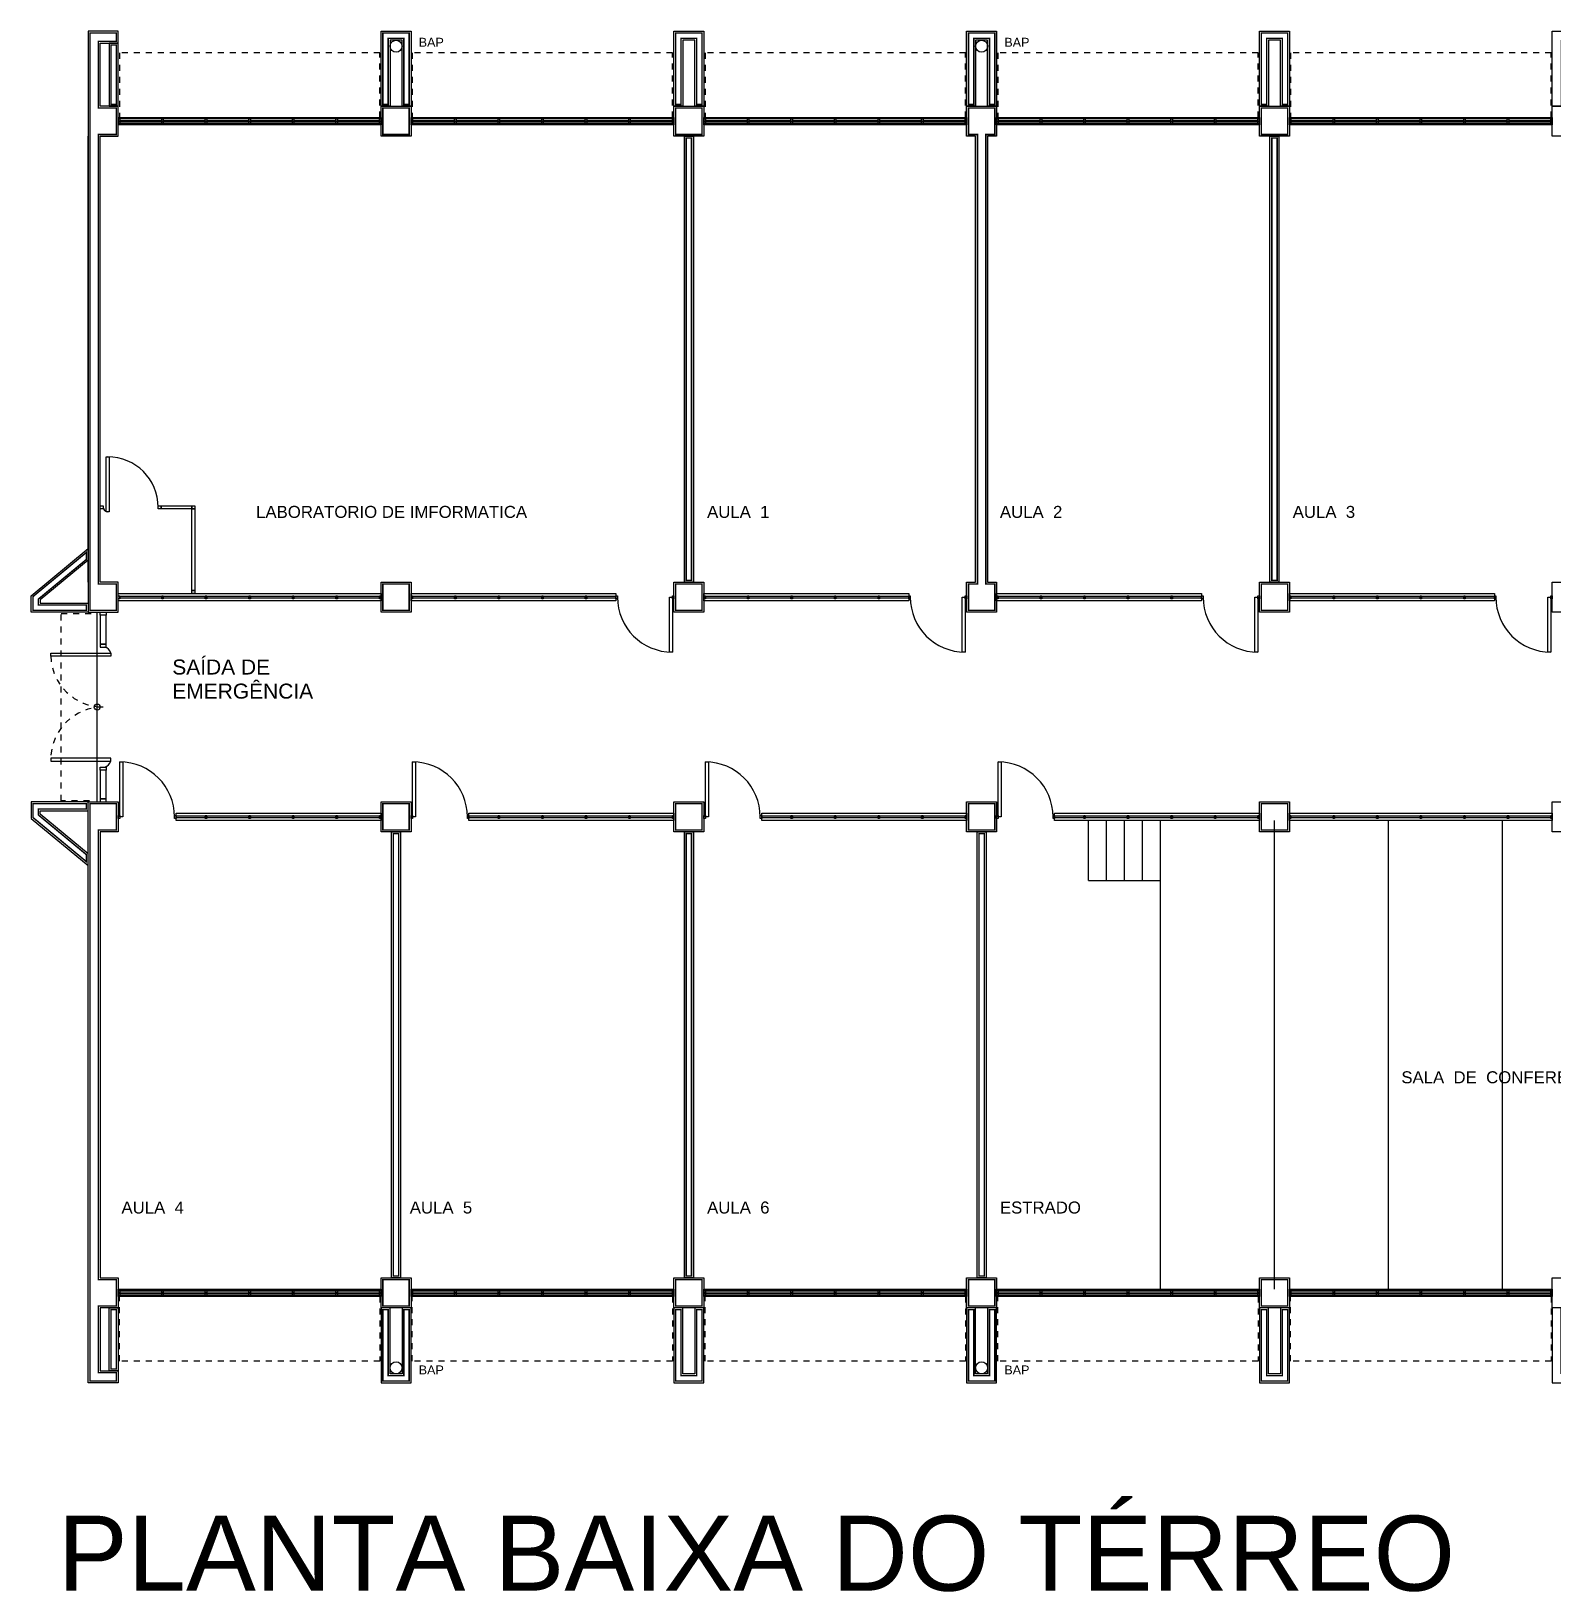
# Model space of a CAD drawing. Header units: millimetres. Extents: x 116 to 181, y 20 to 228.
# Drawn here: x 124.2 to 149.56, y 167.85 to 193.85 of the extents above; entities that cross this region are included whole.
import ezdxf

# ---------------------------------------------------------------- set-up
doc = ezdxf.new("R2010")
doc.units = ezdxf.units.MM
doc.header["$LTSCALE"] = 0.015
doc.header["$MEASUREMENT"] = 0
doc.linetypes.add('DASHED2', pattern=[9.525, 6.35, -3.175])
for name, color, linetype in [('BAP', 7, 'Continuous'), ('CANCELERIA', 7, 'Continuous'), ('ESTRUCTURA', 7, 'Continuous'), ('MURO_COMUN', 7, 'Continuous'), ('MURO_TABIQUE_EXT', 7, 'Continuous'), ('PISOS', 7, 'Continuous'), ('PROYECCION', 7, 'Continuous'), ('PTAS', 7, 'Continuous'), ('TEXTO', 7, 'Continuous')]:
    doc.layers.add(name, color=color, linetype=linetype)
doc.styles.get("Standard").update_dxf_attribs({"font": 'arial.ttf'})
doc.styles.add('style1', font='swiss.ttf')

msp = doc.modelspace()

# ---------------------------------------------------------------- linework, layer by layer
msp.add_circle((125.3027, 182.5866), 0.05)
at = {"layer": 'BAP', "color": 3}
for centre in [(130.2827, 193.5966), (140.0427, 193.5966), (130.2827, 171.5766), (140.0427, 171.5766)]:
    msp.add_circle(centre, 0.1, dxfattribs=at)
at = {"layer": 'CANCELERIA', "color": 5}
for points in [[(125.6527, 192.3841), (125.6777, 192.3841), (125.6777, 192.3091), (125.6527, 192.3091)], [(125.6777, 192.3616), (126.3785, 192.3616), (126.3785, 192.3316), (125.6777, 192.3316)], [(126.3785, 192.3841), (126.4035, 192.3841), (126.4035, 192.3091), (126.3785, 192.3091)], [(126.4035, 192.3616), (127.1043, 192.3616), (127.1043, 192.3316), (126.4035, 192.3316)], [(127.1043, 192.3841), (127.1293, 192.3841), (127.1293, 192.3091), (127.1043, 192.3091)], [(127.1293, 192.3616), (127.8302, 192.3616), (127.8302, 192.3316), (127.1293, 192.3316)], [(127.8302, 192.3841), (127.8552, 192.3841), (127.8552, 192.3091), (127.8302, 192.3091)], [(127.8552, 192.3616), (128.556, 192.3616), (128.556, 192.3316), (127.8552, 192.3316)], [(128.556, 192.3841), (128.581, 192.3841), (128.581, 192.3091), (128.556, 192.3091)], [(128.581, 192.3616), (129.2818, 192.3616), (129.2818, 192.3316), (128.581, 192.3316)], [(129.2818, 192.3841), (129.3068, 192.3841), (129.3068, 192.3091), (129.2818, 192.3091)], [(129.3068, 192.3616), (130.0077, 192.3616), (130.0077, 192.3316), (129.3068, 192.3316)], [(130.0077, 192.3841), (130.0327, 192.3841), (130.0327, 192.3091), (130.0077, 192.3091)], [(130.5327, 192.3841), (130.5577, 192.3841), (130.5577, 192.3091), (130.5327, 192.3091)], [(130.5577, 192.3616), (131.2585, 192.3616), (131.2585, 192.3316), (130.5577, 192.3316)], [(131.2585, 192.3841), (131.2835, 192.3841), (131.2835, 192.3091), (131.2585, 192.3091)], [(131.2835, 192.3616), (131.9843, 192.3616), (131.9843, 192.3316), (131.2835, 192.3316)], [(131.9843, 192.3841), (132.0093, 192.3841), (132.0093, 192.3091), (131.9843, 192.3091)], [(132.0093, 192.3616), (132.7102, 192.3616), (132.7102, 192.3316), (132.0093, 192.3316)], [(132.7102, 192.3841), (132.7352, 192.3841), (132.7352, 192.3091), (132.7102, 192.3091)], [(132.7352, 192.3616), (133.436, 192.3616), (133.436, 192.3316), (132.7352, 192.3316)], [(133.436, 192.3841), (133.461, 192.3841), (133.461, 192.3091), (133.436, 192.3091)], [(133.461, 192.3616), (134.1618, 192.3616), (134.1618, 192.3316), (133.461, 192.3316)], [(134.1618, 192.3841), (134.1868, 192.3841), (134.1868, 192.3091), (134.1618, 192.3091)], [(134.1868, 192.3616), (134.8877, 192.3616), (134.8877, 192.3316), (134.1868, 192.3316)], [(134.8877, 192.3841), (134.9127, 192.3841), (134.9127, 192.3091), (134.8877, 192.3091)], [(135.4127, 192.3841), (135.4377, 192.3841), (135.4377, 192.3091), (135.4127, 192.3091)], [(135.4377, 192.3616), (136.1385, 192.3616), (136.1385, 192.3316), (135.4377, 192.3316)], [(136.1385, 192.3841), (136.1635, 192.3841), (136.1635, 192.3091), (136.1385, 192.3091)], [(136.1635, 192.3616), (136.8643, 192.3616), (136.8643, 192.3316), (136.1635, 192.3316)], [(136.8643, 192.3841), (136.8893, 192.3841), (136.8893, 192.3091), (136.8643, 192.3091)], [(136.8893, 192.3616), (137.5902, 192.3616), (137.5902, 192.3316), (136.8893, 192.3316)], [(137.5902, 192.3841), (137.6152, 192.3841), (137.6152, 192.3091), (137.5902, 192.3091)], [(137.6152, 192.3616), (138.316, 192.3616), (138.316, 192.3316), (137.6152, 192.3316)], [(138.316, 192.3841), (138.341, 192.3841), (138.341, 192.3091), (138.316, 192.3091)], [(138.341, 192.3616), (139.0418, 192.3616), (139.0418, 192.3316), (138.341, 192.3316)], [(139.0418, 192.3841), (139.0668, 192.3841), (139.0668, 192.3091), (139.0418, 192.3091)], [(139.0668, 192.3616), (139.7677, 192.3616), (139.7677, 192.3316), (139.0668, 192.3316)], [(139.7677, 192.3841), (139.7927, 192.3841), (139.7927, 192.3091), (139.7677, 192.3091)], [(140.2927, 192.3841), (140.3177, 192.3841), (140.3177, 192.3091), (140.2927, 192.3091)], [(140.3177, 192.3616), (141.0185, 192.3616), (141.0185, 192.3316), (140.3177, 192.3316)], [(141.0185, 192.3841), (141.0435, 192.3841), (141.0435, 192.3091), (141.0185, 192.3091)], [(141.0435, 192.3616), (141.7443, 192.3616), (141.7443, 192.3316), (141.0435, 192.3316)], [(141.7443, 192.3841), (141.7693, 192.3841), (141.7693, 192.3091), (141.7443, 192.3091)], [(141.7693, 192.3616), (142.4702, 192.3616), (142.4702, 192.3316), (141.7693, 192.3316)], [(142.4702, 192.3841), (142.4952, 192.3841), (142.4952, 192.3091), (142.4702, 192.3091)], [(142.4952, 192.3616), (143.196, 192.3616), (143.196, 192.3316), (142.4952, 192.3316)], [(143.196, 192.3841), (143.221, 192.3841), (143.221, 192.3091), (143.196, 192.3091)], [(143.221, 192.3616), (143.9218, 192.3616), (143.9218, 192.3316), (143.221, 192.3316)], [(143.9218, 192.3841), (143.9468, 192.3841), (143.9468, 192.3091), (143.9218, 192.3091)], [(143.9468, 192.3616), (144.6477, 192.3616), (144.6477, 192.3316), (143.9468, 192.3316)], [(144.6477, 192.3841), (144.6727, 192.3841), (144.6727, 192.3091), (144.6477, 192.3091)], [(145.1727, 192.3841), (145.1977, 192.3841), (145.1977, 192.3091), (145.1727, 192.3091)], [(145.1977, 192.3616), (145.8985, 192.3616), (145.8985, 192.3316), (145.1977, 192.3316)], [(145.8985, 192.3841), (145.9235, 192.3841), (145.9235, 192.3091), (145.8985, 192.3091)], [(145.9235, 192.3616), (146.6243, 192.3616), (146.6243, 192.3316), (145.9235, 192.3316)], [(146.6243, 192.3841), (146.6493, 192.3841), (146.6493, 192.3091), (146.6243, 192.3091)], [(146.6493, 192.3616), (147.3502, 192.3616), (147.3502, 192.3316), (146.6493, 192.3316)], [(147.3502, 192.3841), (147.3752, 192.3841), (147.3752, 192.3091), (147.3502, 192.3091)], [(147.3752, 192.3616), (148.076, 192.3616), (148.076, 192.3316), (147.3752, 192.3316)], [(148.076, 192.3841), (148.101, 192.3841), (148.101, 192.3091), (148.076, 192.3091)], [(148.101, 192.3616), (148.8018, 192.3616), (148.8018, 192.3316), (148.101, 192.3316)], [(148.8018, 192.3841), (148.8268, 192.3841), (148.8268, 192.3091), (148.8018, 192.3091)], [(148.8268, 192.3616), (149.5277, 192.3616), (149.5277, 192.3316), (148.8268, 192.3316)], [(149.5277, 192.3841), (149.5527, 192.3841), (149.5527, 192.3091), (149.5277, 192.3091)], [(125.6527, 184.4416), (125.6777, 184.4416), (125.6777, 184.3916), (125.6527, 184.3916)], [(125.6777, 184.4316), (126.3785, 184.4316), (126.3785, 184.4016), (125.6777, 184.4016)], [(126.3785, 184.4416), (126.4035, 184.4416), (126.4035, 184.3916), (126.3785, 184.3916)], [(126.4035, 184.4316), (127.1043, 184.4316), (127.1043, 184.4016), (126.4035, 184.4016)], [(127.1043, 184.4416), (127.1293, 184.4416), (127.1293, 184.3916), (127.1043, 184.3916)], [(127.1293, 184.4316), (127.8302, 184.4316), (127.8302, 184.4016), (127.1293, 184.4016)], [(127.8302, 184.4416), (127.8552, 184.4416), (127.8552, 184.3916), (127.8302, 184.3916)], [(127.8552, 184.4316), (128.556, 184.4316), (128.556, 184.4016), (127.8552, 184.4016)], [(128.556, 184.4416), (128.581, 184.4416), (128.581, 184.3916), (128.556, 184.3916)], [(128.581, 184.4316), (129.2818, 184.4316), (129.2818, 184.4016), (128.581, 184.4016)], [(129.2818, 184.4416), (129.3068, 184.4416), (129.3068, 184.3916), (129.2818, 184.3916)], [(129.3068, 184.4316), (130.0077, 184.4316), (130.0077, 184.4016), (129.3068, 184.4016)], [(130.0077, 184.4416), (130.0327, 184.4416), (130.0327, 184.3916), (130.0077, 184.3916)], [(130.5327, 184.4416), (130.5577, 184.4416), (130.5577, 184.3916), (130.5327, 184.3916)], [(131.2585, 184.4016), (130.5577, 184.4016), (130.5577, 184.4316), (131.2585, 184.4316)], [(131.2585, 184.4416), (131.2835, 184.4416), (131.2835, 184.3916), (131.2585, 184.3916)], [(131.9843, 184.4016), (131.2835, 184.4016), (131.2835, 184.4316), (131.9843, 184.4316)], [(131.9843, 184.4416), (132.0093, 184.4416), (132.0093, 184.3916), (131.9843, 184.3916)], [(132.7102, 184.4016), (132.0093, 184.4016), (132.0093, 184.4316), (132.7102, 184.4316)], [(132.7102, 184.4416), (132.7352, 184.4416), (132.7352, 184.3916), (132.7102, 184.3916)], [(133.436, 184.4016), (132.7352, 184.4016), (132.7352, 184.4316), (133.436, 184.4316)], [(133.436, 184.4416), (133.461, 184.4416), (133.461, 184.3916), (133.436, 184.3916)], [(133.9477, 184.4016), (133.461, 184.4016), (133.461, 184.4316), (133.9477, 184.4316)], [(135.4127, 184.4416), (135.4377, 184.4416), (135.4377, 184.3916), (135.4127, 184.3916)], [(136.1385, 184.4016), (135.4377, 184.4016), (135.4377, 184.4316), (136.1385, 184.4316)], [(136.1385, 184.4416), (136.1635, 184.4416), (136.1635, 184.3916), (136.1385, 184.3916)], [(136.8643, 184.4016), (136.1635, 184.4016), (136.1635, 184.4316), (136.8643, 184.4316)], [(136.8643, 184.4416), (136.8893, 184.4416), (136.8893, 184.3916), (136.8643, 184.3916)], [(137.5902, 184.4016), (136.8893, 184.4016), (136.8893, 184.4316), (137.5902, 184.4316)], [(137.5902, 184.4416), (137.6152, 184.4416), (137.6152, 184.3916), (137.5902, 184.3916)], [(138.316, 184.4016), (137.6152, 184.4016), (137.6152, 184.4316), (138.316, 184.4316)], [(138.316, 184.4416), (138.341, 184.4416), (138.341, 184.3916), (138.316, 184.3916)], [(138.8277, 184.4016), (138.341, 184.4016), (138.341, 184.4316), (138.8277, 184.4316)], [(140.2927, 184.4416), (140.3177, 184.4416), (140.3177, 184.3916), (140.2927, 184.3916)], [(141.0185, 184.4016), (140.3177, 184.4016), (140.3177, 184.4316), (141.0185, 184.4316)], [(141.0185, 184.4416), (141.0435, 184.4416), (141.0435, 184.3916), (141.0185, 184.3916)], [(141.7443, 184.4016), (141.0435, 184.4016), (141.0435, 184.4316), (141.7443, 184.4316)], [(141.7443, 184.4416), (141.7693, 184.4416), (141.7693, 184.3916), (141.7443, 184.3916)], [(142.4702, 184.4016), (141.7693, 184.4016), (141.7693, 184.4316), (142.4702, 184.4316)], [(142.4702, 184.4416), (142.4952, 184.4416), (142.4952, 184.3916), (142.4702, 184.3916)], [(143.196, 184.4016), (142.4952, 184.4016), (142.4952, 184.4316), (143.196, 184.4316)], [(143.196, 184.4416), (143.221, 184.4416), (143.221, 184.3916), (143.196, 184.3916)], [(143.7077, 184.4016), (143.221, 184.4016), (143.221, 184.4316), (143.7077, 184.4316)], [(145.1727, 184.4416), (145.1977, 184.4416), (145.1977, 184.3916), (145.1727, 184.3916)], [(145.8985, 184.4016), (145.1977, 184.4016), (145.1977, 184.4316), (145.8985, 184.4316)], [(145.8985, 184.4416), (145.9235, 184.4416), (145.9235, 184.3916), (145.8985, 184.3916)], [(146.6243, 184.4016), (145.9235, 184.4016), (145.9235, 184.4316), (146.6243, 184.4316)], [(146.6243, 184.4416), (146.6493, 184.4416), (146.6493, 184.3916), (146.6243, 184.3916)], [(147.3502, 184.4016), (146.6493, 184.4016), (146.6493, 184.4316), (147.3502, 184.4316)], [(147.3502, 184.4416), (147.3752, 184.4416), (147.3752, 184.3916), (147.3502, 184.3916)], [(148.076, 184.4016), (147.3752, 184.4016), (147.3752, 184.4316), (148.076, 184.4316)], [(148.076, 184.4416), (148.101, 184.4416), (148.101, 184.3916), (148.076, 184.3916)], [(148.5877, 184.4016), (148.101, 184.4016), (148.101, 184.4316), (148.5877, 184.4316)], [(126.6177, 180.7716), (127.1043, 180.7716), (127.1043, 180.7416), (126.6177, 180.7416)], [(127.1043, 180.7816), (127.1293, 180.7816), (127.1293, 180.7316), (127.1043, 180.7316)], [(127.1293, 180.7716), (127.8302, 180.7716), (127.8302, 180.7416), (127.1293, 180.7416)], [(127.8302, 180.7816), (127.8552, 180.7816), (127.8552, 180.7316), (127.8302, 180.7316)], [(127.8552, 180.7716), (128.556, 180.7716), (128.556, 180.7416), (127.8552, 180.7416)], [(128.556, 180.7816), (128.581, 180.7816), (128.581, 180.7316), (128.556, 180.7316)], [(128.581, 180.7716), (129.2818, 180.7716), (129.2818, 180.7416), (128.581, 180.7416)], [(129.2818, 180.7816), (129.3068, 180.7816), (129.3068, 180.7316), (129.2818, 180.7316)], [(129.3068, 180.7716), (130.0077, 180.7716), (130.0077, 180.7416), (129.3068, 180.7416)], [(130.0077, 180.7816), (130.0327, 180.7816), (130.0327, 180.7316), (130.0077, 180.7316)], [(131.4977, 180.7716), (131.9843, 180.7716), (131.9843, 180.7416), (131.4977, 180.7416)], [(131.9843, 180.7816), (132.0093, 180.7816), (132.0093, 180.7316), (131.9843, 180.7316)], [(132.0093, 180.7716), (132.7102, 180.7716), (132.7102, 180.7416), (132.0093, 180.7416)], [(132.7102, 180.7816), (132.7352, 180.7816), (132.7352, 180.7316), (132.7102, 180.7316)], [(132.7352, 180.7716), (133.436, 180.7716), (133.436, 180.7416), (132.7352, 180.7416)], [(133.436, 180.7816), (133.461, 180.7816), (133.461, 180.7316), (133.436, 180.7316)], [(133.461, 180.7716), (134.1618, 180.7716), (134.1618, 180.7416), (133.461, 180.7416)], [(134.1618, 180.7816), (134.1868, 180.7816), (134.1868, 180.7316), (134.1618, 180.7316)], [(134.1868, 180.7716), (134.8877, 180.7716), (134.8877, 180.7416), (134.1868, 180.7416)], [(134.8877, 180.7816), (134.9127, 180.7816), (134.9127, 180.7316), (134.8877, 180.7316)], [(136.3777, 180.7716), (136.8643, 180.7716), (136.8643, 180.7416), (136.3777, 180.7416)], [(136.8643, 180.7816), (136.8893, 180.7816), (136.8893, 180.7316), (136.8643, 180.7316)], [(136.8893, 180.7716), (137.5902, 180.7716), (137.5902, 180.7416), (136.8893, 180.7416)], [(137.5902, 180.7816), (137.6152, 180.7816), (137.6152, 180.7316), (137.5902, 180.7316)], [(137.6152, 180.7716), (138.316, 180.7716), (138.316, 180.7416), (137.6152, 180.7416)], [(138.316, 180.7816), (138.341, 180.7816), (138.341, 180.7316), (138.316, 180.7316)], [(138.341, 180.7716), (139.0418, 180.7716), (139.0418, 180.7416), (138.341, 180.7416)], [(139.0418, 180.7816), (139.0668, 180.7816), (139.0668, 180.7316), (139.0418, 180.7316)], [(139.0668, 180.7716), (139.7677, 180.7716), (139.7677, 180.7416), (139.0668, 180.7416)], [(139.7677, 180.7816), (139.7927, 180.7816), (139.7927, 180.7316), (139.7677, 180.7316)], [(141.2577, 180.7716), (141.7443, 180.7716), (141.7443, 180.7416), (141.2577, 180.7416)], [(141.7443, 180.7816), (141.7693, 180.7816), (141.7693, 180.7316), (141.7443, 180.7316)], [(141.7693, 180.7716), (142.4702, 180.7716), (142.4702, 180.7416), (141.7693, 180.7416)], [(142.4702, 180.7816), (142.4952, 180.7816), (142.4952, 180.7316), (142.4702, 180.7316)], [(142.4952, 180.7716), (143.196, 180.7716), (143.196, 180.7416), (142.4952, 180.7416)], [(143.196, 180.7816), (143.221, 180.7816), (143.221, 180.7316), (143.196, 180.7316)], [(143.221, 180.7716), (143.9218, 180.7716), (143.9218, 180.7416), (143.221, 180.7416)], [(143.9218, 180.7816), (143.9468, 180.7816), (143.9468, 180.7316), (143.9218, 180.7316)], [(143.9468, 180.7716), (144.6477, 180.7716), (144.6477, 180.7416), (143.9468, 180.7416)], [(144.6477, 180.7816), (144.6727, 180.7816), (144.6727, 180.7316), (144.6477, 180.7316)], [(145.1727, 180.7816), (145.1977, 180.7816), (145.1977, 180.7316), (145.1727, 180.7316)], [(145.1977, 180.7716), (145.8985, 180.7716), (145.8985, 180.7416), (145.1977, 180.7416)], [(145.8985, 180.7816), (145.9235, 180.7816), (145.9235, 180.7316), (145.8985, 180.7316)], [(145.9235, 180.7716), (146.6243, 180.7716), (146.6243, 180.7416), (145.9235, 180.7416)], [(146.6243, 180.7816), (146.6493, 180.7816), (146.6493, 180.7316), (146.6243, 180.7316)], [(146.6493, 180.7716), (147.3502, 180.7716), (147.3502, 180.7416), (146.6493, 180.7416)], [(147.3502, 180.7816), (147.3752, 180.7816), (147.3752, 180.7316), (147.3502, 180.7316)], [(147.3752, 180.7716), (148.076, 180.7716), (148.076, 180.7416), (147.3752, 180.7416)], [(148.076, 180.7816), (148.101, 180.7816), (148.101, 180.7316), (148.076, 180.7316)], [(148.101, 180.7716), (148.8018, 180.7716), (148.8018, 180.7416), (148.101, 180.7416)], [(148.8018, 180.7816), (148.8268, 180.7816), (148.8268, 180.7316), (148.8018, 180.7316)], [(148.8268, 180.7716), (149.5277, 180.7716), (149.5277, 180.7416), (148.8268, 180.7416)], [(149.5277, 180.7816), (149.5527, 180.7816), (149.5527, 180.7316), (149.5277, 180.7316)], [(125.6527, 172.8641), (125.6777, 172.8641), (125.6777, 172.7891), (125.6527, 172.7891)], [(125.6777, 172.8416), (126.3785, 172.8416), (126.3785, 172.8116), (125.6777, 172.8116)], [(126.3785, 172.8641), (126.4035, 172.8641), (126.4035, 172.7891), (126.3785, 172.7891)], [(126.4035, 172.8416), (127.1043, 172.8416), (127.1043, 172.8116), (126.4035, 172.8116)], [(127.1043, 172.8641), (127.1293, 172.8641), (127.1293, 172.7891), (127.1043, 172.7891)], [(127.1293, 172.8416), (127.8302, 172.8416), (127.8302, 172.8116), (127.1293, 172.8116)], [(127.8302, 172.8641), (127.8552, 172.8641), (127.8552, 172.7891), (127.8302, 172.7891)], [(127.8552, 172.8416), (128.556, 172.8416), (128.556, 172.8116), (127.8552, 172.8116)], [(128.556, 172.8641), (128.581, 172.8641), (128.581, 172.7891), (128.556, 172.7891)], [(128.581, 172.8416), (129.2818, 172.8416), (129.2818, 172.8116), (128.581, 172.8116)], [(129.2818, 172.8641), (129.3068, 172.8641), (129.3068, 172.7891), (129.2818, 172.7891)], [(129.3068, 172.8416), (130.0077, 172.8416), (130.0077, 172.8116), (129.3068, 172.8116)], [(130.0077, 172.8641), (130.0327, 172.8641), (130.0327, 172.7891), (130.0077, 172.7891)], [(130.5327, 172.8641), (130.5577, 172.8641), (130.5577, 172.7891), (130.5327, 172.7891)], [(130.5577, 172.8416), (131.2585, 172.8416), (131.2585, 172.8116), (130.5577, 172.8116)], [(131.2585, 172.8641), (131.2835, 172.8641), (131.2835, 172.7891), (131.2585, 172.7891)], [(131.2835, 172.8416), (131.9843, 172.8416), (131.9843, 172.8116), (131.2835, 172.8116)], [(131.9843, 172.8641), (132.0093, 172.8641), (132.0093, 172.7891), (131.9843, 172.7891)], [(132.0093, 172.8416), (132.7102, 172.8416), (132.7102, 172.8116), (132.0093, 172.8116)], [(132.7102, 172.8641), (132.7352, 172.8641), (132.7352, 172.7891), (132.7102, 172.7891)], [(132.7352, 172.8416), (133.436, 172.8416), (133.436, 172.8116), (132.7352, 172.8116)], [(133.436, 172.8641), (133.461, 172.8641), (133.461, 172.7891), (133.436, 172.7891)], [(133.461, 172.8416), (134.1618, 172.8416), (134.1618, 172.8116), (133.461, 172.8116)], [(134.1618, 172.8641), (134.1868, 172.8641), (134.1868, 172.7891), (134.1618, 172.7891)], [(134.1868, 172.8416), (134.8877, 172.8416), (134.8877, 172.8116), (134.1868, 172.8116)], [(134.8877, 172.8641), (134.9127, 172.8641), (134.9127, 172.7891), (134.8877, 172.7891)], [(135.4127, 172.8641), (135.4377, 172.8641), (135.4377, 172.7891), (135.4127, 172.7891)], [(135.4377, 172.8416), (136.1385, 172.8416), (136.1385, 172.8116), (135.4377, 172.8116)], [(136.1385, 172.8641), (136.1635, 172.8641), (136.1635, 172.7891), (136.1385, 172.7891)], [(136.1635, 172.8416), (136.8643, 172.8416), (136.8643, 172.8116), (136.1635, 172.8116)], [(136.8643, 172.8641), (136.8893, 172.8641), (136.8893, 172.7891), (136.8643, 172.7891)], [(136.8893, 172.8416), (137.5902, 172.8416), (137.5902, 172.8116), (136.8893, 172.8116)], [(137.5902, 172.8641), (137.6152, 172.8641), (137.6152, 172.7891), (137.5902, 172.7891)], [(137.6152, 172.8416), (138.316, 172.8416), (138.316, 172.8116), (137.6152, 172.8116)], [(138.316, 172.8641), (138.341, 172.8641), (138.341, 172.7891), (138.316, 172.7891)], [(138.341, 172.8416), (139.0418, 172.8416), (139.0418, 172.8116), (138.341, 172.8116)], [(139.0418, 172.8641), (139.0668, 172.8641), (139.0668, 172.7891), (139.0418, 172.7891)], [(139.0668, 172.8416), (139.7677, 172.8416), (139.7677, 172.8116), (139.0668, 172.8116)], [(139.7677, 172.8641), (139.7927, 172.8641), (139.7927, 172.7891), (139.7677, 172.7891)], [(140.2927, 172.8641), (140.3177, 172.8641), (140.3177, 172.7891), (140.2927, 172.7891)], [(140.3177, 172.8416), (141.0185, 172.8416), (141.0185, 172.8116), (140.3177, 172.8116)], [(141.0185, 172.8641), (141.0435, 172.8641), (141.0435, 172.7891), (141.0185, 172.7891)], [(141.0435, 172.8416), (141.7443, 172.8416), (141.7443, 172.8116), (141.0435, 172.8116)], [(141.7443, 172.8641), (141.7693, 172.8641), (141.7693, 172.7891), (141.7443, 172.7891)], [(141.7693, 172.8416), (142.4702, 172.8416), (142.4702, 172.8116), (141.7693, 172.8116)], [(142.4702, 172.8641), (142.4952, 172.8641), (142.4952, 172.7891), (142.4702, 172.7891)], [(142.4952, 172.8416), (143.196, 172.8416), (143.196, 172.8116), (142.4952, 172.8116)], [(143.196, 172.8641), (143.221, 172.8641), (143.221, 172.7891), (143.196, 172.7891)], [(143.221, 172.8416), (143.9218, 172.8416), (143.9218, 172.8116), (143.221, 172.8116)], [(143.9218, 172.8641), (143.9468, 172.8641), (143.9468, 172.7891), (143.9218, 172.7891)], [(143.9468, 172.8416), (144.6477, 172.8416), (144.6477, 172.8116), (143.9468, 172.8116)], [(144.6477, 172.8641), (144.6727, 172.8641), (144.6727, 172.7891), (144.6477, 172.7891)], [(145.1727, 172.8641), (145.1977, 172.8641), (145.1977, 172.7891), (145.1727, 172.7891)], [(145.1977, 172.8416), (145.8985, 172.8416), (145.8985, 172.8116), (145.1977, 172.8116)], [(145.8985, 172.8641), (145.9235, 172.8641), (145.9235, 172.7891), (145.8985, 172.7891)], [(145.9235, 172.8416), (146.6243, 172.8416), (146.6243, 172.8116), (145.9235, 172.8116)], [(146.6243, 172.8641), (146.6493, 172.8641), (146.6493, 172.7891), (146.6243, 172.7891)], [(146.6493, 172.8416), (147.3502, 172.8416), (147.3502, 172.8116), (146.6493, 172.8116)], [(147.3502, 172.8641), (147.3752, 172.8641), (147.3752, 172.7891), (147.3502, 172.7891)], [(147.3752, 172.8416), (148.076, 172.8416), (148.076, 172.8116), (147.3752, 172.8116)], [(148.076, 172.8641), (148.101, 172.8641), (148.101, 172.7891), (148.076, 172.7891)], [(148.101, 172.8416), (148.8018, 172.8416), (148.8018, 172.8116), (148.101, 172.8116)], [(148.8018, 172.8641), (148.8268, 172.8641), (148.8268, 172.7891), (148.8018, 172.7891)], [(148.8268, 172.8416), (149.5277, 172.8416), (149.5277, 172.8116), (148.8268, 172.8116)], [(149.5277, 172.8641), (149.5527, 172.8641), (149.5527, 172.7891), (149.5277, 172.7891)]]:
    msp.add_lwpolyline(points, close=True, dxfattribs=at)
at = {"layer": 'CANCELERIA', "color": 9}
for points in [[(125.6527, 192.3091), (130.0327, 192.3091), (130.0327, 192.3841), (125.6527, 192.3841)], [(130.5327, 192.3091), (134.9127, 192.3091), (134.9127, 192.3841), (130.5327, 192.3841)], [(135.4127, 192.3091), (139.7927, 192.3091), (139.7927, 192.3841), (135.4127, 192.3841)], [(140.2927, 192.3091), (144.6727, 192.3091), (144.6727, 192.3841), (140.2927, 192.3841)], [(145.1727, 192.3091), (149.5527, 192.3091), (149.5527, 192.3841), (145.1727, 192.3841)], [(125.6527, 172.7891), (130.0327, 172.7891), (130.0327, 172.8641), (125.6527, 172.8641)], [(130.5327, 172.7891), (134.9127, 172.7891), (134.9127, 172.8641), (130.5327, 172.8641)], [(135.4127, 172.7891), (139.7927, 172.7891), (139.7927, 172.8641), (135.4127, 172.8641)], [(140.2927, 172.7891), (144.6727, 172.7891), (144.6727, 172.8641), (140.2927, 172.8641)], [(145.1727, 172.7891), (149.5527, 172.7891), (149.5527, 172.8641), (145.1727, 172.8641)]]:
    msp.add_lwpolyline(points, close=True, dxfattribs=at)
at = {"layer": 'CANCELERIA', "color": 6, "linetype": 'Continuous', "ltscale": 2}
for points in [[(125.5027, 186.7562), (125.5027, 185.8416), (125.4527, 185.8416), (125.4527, 186.7562)], [(125.4027, 185.8916), (125.3527, 185.8916), (125.3527, 185.9416), (125.4027, 185.9416)], [(126.3677, 185.8916), (126.3177, 185.8916), (126.3177, 185.9416), (126.3677, 185.9416)], [(126.8777, 185.8916), (126.3677, 185.8916), (126.3677, 185.9416), (126.8777, 185.9416)], [(126.9277, 185.8916), (126.8777, 185.8916), (126.8777, 185.9416), (126.9277, 185.9416)]]:
    msp.add_lwpolyline(points, close=True, dxfattribs=at)
at = {"layer": 'CANCELERIA', "color": 6}
msp.add_lwpolyline([(133.9477, 184.4416), (133.9727, 184.4416), (133.9727, 184.3916), (133.9477, 184.3916)], close=True, dxfattribs=at)
at = {"layer": 'CANCELERIA'}
for points in [[(125.4527, 184.1166), (125.3527, 184.1166), (125.3527, 184.1666), (125.4527, 184.1666)], [(125.3527, 183.6366), (125.4527, 183.6366), (125.4527, 184.1166), (125.3527, 184.1166)], [(125.4527, 183.6366), (125.3527, 183.6366), (125.3527, 183.5866), (125.4527, 183.5866)], [(125.5277, 183.4366), (124.5277, 183.4366), (124.5277, 183.4866), (125.5277, 183.4866)], [(125.5277, 181.7366), (124.5277, 181.7366), (124.5277, 181.6866), (125.5277, 181.6866)], [(125.4527, 181.5366), (125.3527, 181.5366), (125.3527, 181.5866), (125.4527, 181.5866)], [(125.3527, 181.0566), (125.4527, 181.0566), (125.4527, 181.5366), (125.3527, 181.5366)], [(125.4527, 181.0566), (125.3527, 181.0566), (125.3527, 181.0066), (125.4527, 181.0066)]]:
    msp.add_lwpolyline(points, close=True, dxfattribs=at)
at = {"layer": 'CANCELERIA', "color": 6, "linetype": 'Continuous', "ltscale": 2}
for radius, start, end in [(0.84, 0, 90), (0.075, 180, 270)]:
    msp.add_arc((125.4777, 185.9166), radius, start, end, dxfattribs=at)
at = {"layer": 'CANCELERIA'}
for centre, start, end in [((125.4027, 183.4616), 11.30993, 78.69007), ((125.4027, 181.7116), 281.30993, 348.69007)]:
    msp.add_arc(centre, 0.1275, start, end, dxfattribs=at)
at = {"layer": 'CANCELERIA', "linetype": 'DASHED2'}
for centre, start, end in [((125.4027, 183.4616), 181.63658, 270), ((125.4027, 181.7116), 90, 178.36342)]:
    msp.add_arc(centre, 0.8754, start, end, dxfattribs=at)
at = {"layer": 'ESTRUCTURA', "color": 4}
msp.add_line((125.1527, 184.6666), (125.1527, 192.0966), dxfattribs=at)
for points in [[(125.6527, 193.6466), (125.6527, 193.8466), (125.1527, 193.8466), (125.1527, 184.1666), (125.6527, 184.1666), (125.6527, 184.6666), (125.3527, 184.6666), (125.3527, 192.0966), (125.6527, 192.0966), (125.6527, 192.5966), (125.3527, 192.5966), (125.3527, 193.6466)], [(130.0327, 192.5966), (130.5327, 192.5966), (130.5327, 192.0966), (130.0327, 192.0966)], [(134.9127, 192.5966), (135.4127, 192.5966), (135.4127, 192.0966), (134.9127, 192.0966)], [(139.9427, 184.6666), (139.9427, 192.0966), (139.7927, 192.0966), (139.7927, 192.5966), (140.2927, 192.5966), (140.2927, 192.0966), (140.1427, 192.0966), (140.1427, 184.6666), (140.2927, 184.6666), (140.2927, 184.1666), (139.7927, 184.1666), (139.7927, 184.6666)], [(144.6727, 192.5966), (145.1727, 192.5966), (145.1727, 192.0966), (144.6727, 192.0966)], [(149.5527, 192.5966), (150.0527, 192.5966), (150.0527, 192.0966), (149.5527, 192.0966)], [(130.0327, 184.6666), (130.5327, 184.6666), (130.5327, 184.1666), (130.0327, 184.1666)], [(134.9127, 184.6666), (135.4127, 184.6666), (135.4127, 184.1666), (134.9127, 184.1666)], [(144.6727, 184.6666), (145.1727, 184.6666), (145.1727, 184.1666), (144.6727, 184.1666)], [(149.5527, 184.6666), (150.0527, 184.6666), (150.0527, 184.1666), (149.5527, 184.1666)], [(125.6527, 171.5266), (125.6527, 171.3266), (125.1527, 171.3266), (125.1527, 181.0066), (125.6527, 181.0066), (125.6527, 180.5066), (125.3527, 180.5066), (125.3527, 173.0766), (125.6527, 173.0766), (125.6527, 172.5766), (125.3527, 172.5766), (125.3527, 171.5266)], [(130.0327, 181.0066), (130.5327, 181.0066), (130.5327, 180.5066), (130.0327, 180.5066)], [(134.9127, 181.0066), (135.4127, 181.0066), (135.4127, 180.5066), (134.9127, 180.5066)], [(139.7927, 181.0066), (140.2927, 181.0066), (140.2927, 180.5066), (139.7927, 180.5066)], [(144.6727, 181.0066), (145.1727, 181.0066), (145.1727, 180.5066), (144.6727, 180.5066)], [(149.5527, 181.0066), (150.0527, 181.0066), (150.0527, 180.5066), (149.5527, 180.5066)], [(130.0327, 173.0766), (130.5327, 173.0766), (130.5327, 172.5766), (130.0327, 172.5766)], [(134.9127, 173.0766), (135.4127, 173.0766), (135.4127, 172.5766), (134.9127, 172.5766)], [(139.7927, 173.0766), (140.2927, 173.0766), (140.2927, 172.5766), (139.7927, 172.5766)], [(144.6727, 173.0766), (145.1727, 173.0766), (145.1727, 172.5766), (144.6727, 172.5766)], [(149.5527, 173.0766), (150.0527, 173.0766), (150.0527, 172.5766), (149.5527, 172.5766)]]:
    msp.add_lwpolyline(points, close=True, dxfattribs=at)
at = {"layer": 'ESTRUCTURA', "color": 4, "const_width": 0.025}
for points in [[(125.6227, 193.6766), (125.6227, 193.8166), (125.1827, 193.8166), (125.1827, 184.1966), (125.6227, 184.1966), (125.6227, 184.6366), (125.3227, 184.6366), (125.3227, 192.1266), (125.6227, 192.1266), (125.6227, 192.5666), (125.3227, 192.5666), (125.3227, 193.6766)], [(130.0627, 192.5666), (130.5027, 192.5666), (130.5027, 192.1266), (130.0627, 192.1266)], [(134.9427, 192.5666), (135.3827, 192.5666), (135.3827, 192.1266), (134.9427, 192.1266)], [(139.9727, 184.6366), (139.9727, 192.1266), (139.8227, 192.1266), (139.8227, 192.5666), (140.2627, 192.5666), (140.2627, 192.1266), (140.1127, 192.1266), (140.1127, 184.6366), (140.2627, 184.6366), (140.2627, 184.1966), (139.8227, 184.1966), (139.8227, 184.6366)], [(144.7027, 192.5666), (145.1427, 192.5666), (145.1427, 192.1266), (144.7027, 192.1266)], [(130.0627, 184.6366), (130.5027, 184.6366), (130.5027, 184.1966), (130.0627, 184.1966)], [(134.9427, 184.6366), (135.3827, 184.6366), (135.3827, 184.1966), (134.9427, 184.1966)], [(144.7027, 184.6366), (145.1427, 184.6366), (145.1427, 184.1966), (144.7027, 184.1966)], [(125.6227, 171.4966), (125.6227, 171.3566), (125.1827, 171.3566), (125.1827, 180.9766), (125.6227, 180.9766), (125.6227, 180.5366), (125.3227, 180.5366), (125.3227, 173.0466), (125.6227, 173.0466), (125.6227, 172.6066), (125.3227, 172.6066), (125.3227, 171.4966)], [(130.0627, 180.9766), (130.5027, 180.9766), (130.5027, 180.5366), (130.0627, 180.5366)], [(134.9427, 180.9766), (135.3827, 180.9766), (135.3827, 180.5366), (134.9427, 180.5366)], [(139.8227, 180.9766), (140.2627, 180.9766), (140.2627, 180.5366), (139.8227, 180.5366)], [(144.7027, 180.9766), (145.1427, 180.9766), (145.1427, 180.5366), (144.7027, 180.5366)], [(130.0627, 173.0466), (130.5027, 173.0466), (130.5027, 172.6066), (130.0627, 172.6066)], [(134.9427, 173.0466), (135.3827, 173.0466), (135.3827, 172.6066), (134.9427, 172.6066)], [(139.8227, 173.0466), (140.2627, 173.0466), (140.2627, 172.6066), (139.8227, 172.6066)], [(144.7027, 173.0466), (145.1427, 173.0466), (145.1427, 172.6066), (144.7027, 172.6066)]]:
    msp.add_lwpolyline(points, close=True, dxfattribs=at)
at = {"layer": 'MURO_COMUN', "color": 1}
for points in [[(130.1827, 192.5966), (130.0327, 192.5966), (130.0327, 193.8466), (130.5327, 193.8466), (130.5327, 192.5966), (130.3827, 192.5966), (130.3827, 193.6966), (130.1827, 193.6966)], [(135.0627, 192.5966), (134.9127, 192.5966), (134.9127, 193.8466), (135.4127, 193.8466), (135.4127, 192.5966), (135.2627, 192.5966), (135.2627, 193.6966), (135.0627, 193.6966)], [(139.9427, 192.5966), (139.7927, 192.5966), (139.7927, 193.8466), (140.2927, 193.8466), (140.2927, 192.5966), (140.1427, 192.5966), (140.1427, 193.6966), (139.9427, 193.6966)], [(144.8227, 192.5966), (144.6727, 192.5966), (144.6727, 193.8466), (145.1727, 193.8466), (145.1727, 192.5966), (145.0227, 192.5966), (145.0227, 193.6966), (144.8227, 193.6966)], [(149.7027, 192.5966), (149.5527, 192.5966), (149.5527, 193.8466), (150.0527, 193.8466), (150.0527, 192.5966), (149.9027, 192.5966), (149.9027, 193.6966), (149.7027, 193.6966)], [(125.5027, 192.5966), (125.6527, 192.5966), (125.6527, 193.6466), (125.5027, 193.6466)], [(135.2377, 184.6666), (135.0877, 184.6666), (135.0877, 192.0966), (135.2377, 192.0966)], [(144.9977, 184.6666), (144.8477, 184.6666), (144.8477, 192.0966), (144.9977, 192.0966)], [(125.1527, 185.2266), (125.1527, 185.032), (124.3527, 184.3709), (124.3527, 184.3166), (125.1527, 184.3166), (125.1527, 184.1666), (124.2027, 184.1666), (124.2027, 184.4416)], [(125.1527, 179.9466), (125.1527, 180.1412), (124.3527, 180.8022), (124.3527, 180.8566), (125.1527, 180.8566), (125.1527, 181.0066), (124.2027, 181.0066), (124.2027, 180.7316)], [(130.3577, 173.0766), (130.2077, 173.0766), (130.2077, 180.5066), (130.3577, 180.5066)], [(135.2377, 173.0766), (135.0877, 173.0766), (135.0877, 180.5066), (135.2377, 180.5066)], [(140.1177, 173.0766), (139.9677, 173.0766), (139.9677, 180.5066), (140.1177, 180.5066)], [(125.5027, 172.5766), (125.6527, 172.5766), (125.6527, 171.5266), (125.5027, 171.5266)], [(130.1827, 172.5766), (130.0327, 172.5766), (130.0327, 171.3266), (130.5327, 171.3266), (130.5327, 172.5766), (130.3827, 172.5766), (130.3827, 171.4766), (130.1827, 171.4766)], [(135.0627, 172.5766), (134.9127, 172.5766), (134.9127, 171.3266), (135.4127, 171.3266), (135.4127, 172.5766), (135.2627, 172.5766), (135.2627, 171.4766), (135.0627, 171.4766)], [(139.9427, 172.5766), (139.7927, 172.5766), (139.7927, 171.3266), (140.2927, 171.3266), (140.2927, 172.5766), (140.1427, 172.5766), (140.1427, 171.4766), (139.9427, 171.4766)], [(144.8227, 172.5766), (144.6727, 172.5766), (144.6727, 171.3266), (145.1727, 171.3266), (145.1727, 172.5766), (145.0227, 172.5766), (145.0227, 171.4766), (144.8227, 171.4766)], [(149.7027, 172.5766), (149.5527, 172.5766), (149.5527, 171.3266), (150.0527, 171.3266), (150.0527, 172.5766), (149.9027, 172.5766), (149.9027, 171.4766), (149.7027, 171.4766)]]:
    msp.add_lwpolyline(points, close=True, dxfattribs=at)
at = {"layer": 'MURO_COMUN', "color": 1, "const_width": 0.025}
for points in [[(130.1527, 192.6266), (130.0627, 192.6266), (130.0627, 193.8166), (130.5027, 193.8166), (130.5027, 192.6266), (130.4127, 192.6266), (130.4127, 193.7266), (130.1527, 193.7266)], [(135.0327, 192.6266), (134.9427, 192.6266), (134.9427, 193.8166), (135.3827, 193.8166), (135.3827, 192.6266), (135.2927, 192.6266), (135.2927, 193.7266), (135.0327, 193.7266)], [(139.9127, 192.6266), (139.8227, 192.6266), (139.8227, 193.8166), (140.2627, 193.8166), (140.2627, 192.6266), (140.1727, 192.6266), (140.1727, 193.7266), (139.9127, 193.7266)], [(144.7927, 192.6266), (144.7027, 192.6266), (144.7027, 193.8166), (145.1427, 193.8166), (145.1427, 192.6266), (145.0527, 192.6266), (145.0527, 193.7266), (144.7927, 193.7266)], [(125.5327, 192.6266), (125.6227, 192.6266), (125.6227, 193.6166), (125.5327, 193.6166)], [(135.2077, 184.6966), (135.1177, 184.6966), (135.1177, 192.0666), (135.2077, 192.0666)], [(144.9677, 184.6966), (144.8777, 184.6966), (144.8777, 192.0666), (144.9677, 192.0666)], [(125.1227, 185.1629), (125.1227, 185.0461), (124.3227, 184.3851), (124.3227, 184.2866), (125.1227, 184.2866), (125.1227, 184.1966), (124.2327, 184.1966), (124.2327, 184.4274)], [(125.1227, 180.0103), (125.1227, 180.127), (124.3227, 180.7881), (124.3227, 180.8866), (125.1227, 180.8866), (125.1227, 180.9766), (124.2327, 180.9766), (124.2327, 180.7457)], [(130.3277, 173.1066), (130.2377, 173.1066), (130.2377, 180.4766), (130.3277, 180.4766)], [(135.2077, 173.1066), (135.1177, 173.1066), (135.1177, 180.4766), (135.2077, 180.4766)], [(140.0877, 173.1066), (139.9977, 173.1066), (139.9977, 180.4766), (140.0877, 180.4766)], [(125.5327, 172.5466), (125.6227, 172.5466), (125.6227, 171.5566), (125.5327, 171.5566)], [(130.1527, 172.5466), (130.0627, 172.5466), (130.0627, 171.3566), (130.5027, 171.3566), (130.5027, 172.5466), (130.4127, 172.5466), (130.4127, 171.4466), (130.1527, 171.4466)], [(135.0327, 172.5466), (134.9427, 172.5466), (134.9427, 171.3566), (135.3827, 171.3566), (135.3827, 172.5466), (135.2927, 172.5466), (135.2927, 171.4466), (135.0327, 171.4466)], [(139.9127, 172.5466), (139.8227, 172.5466), (139.8227, 171.3566), (140.2627, 171.3566), (140.2627, 172.5466), (140.1727, 172.5466), (140.1727, 171.4466), (139.9127, 171.4466)], [(144.7927, 172.5466), (144.7027, 172.5466), (144.7027, 171.3566), (145.1427, 171.3566), (145.1427, 172.5466), (145.0527, 172.5466), (145.0527, 171.4466), (144.7927, 171.4466)]]:
    msp.add_lwpolyline(points, close=True, dxfattribs=at)
at = {"layer": 'MURO_TABIQUE_EXT', "color": 30}
for points in [[(125.6527, 192.4066), (130.0327, 192.4066), (130.0327, 192.2866), (125.6527, 192.2866)], [(130.5327, 192.4066), (134.9127, 192.4066), (134.9127, 192.2866), (130.5327, 192.2866)], [(135.4127, 192.4066), (139.7927, 192.4066), (139.7927, 192.2866), (135.4127, 192.2866)], [(140.2927, 192.4066), (144.6727, 192.4066), (144.6727, 192.2866), (140.2927, 192.2866)], [(145.1727, 192.4066), (149.5527, 192.4066), (149.5527, 192.2866), (145.1727, 192.2866)], [(125.6527, 184.4766), (130.0327, 184.4766), (130.0327, 184.3566), (125.6527, 184.3566)], [(133.9477, 184.3566), (130.5327, 184.3566), (130.5327, 184.4766), (133.9477, 184.4766)], [(138.8277, 184.3566), (135.4127, 184.3566), (135.4127, 184.4766), (138.8277, 184.4766)], [(143.7077, 184.3566), (140.2927, 184.3566), (140.2927, 184.4766), (143.7077, 184.4766)], [(148.5877, 184.3566), (145.1727, 184.3566), (145.1727, 184.4766), (148.5877, 184.4766)], [(126.6177, 180.8166), (130.0327, 180.8166), (130.0327, 180.6966), (126.6177, 180.6966)], [(131.4977, 180.8166), (134.9127, 180.8166), (134.9127, 180.6966), (131.4977, 180.6966)], [(136.3777, 180.8166), (139.7927, 180.8166), (139.7927, 180.6966), (136.3777, 180.6966)], [(141.2577, 180.8166), (144.6727, 180.8166), (144.6727, 180.6966), (141.2577, 180.6966)], [(145.1727, 180.8166), (149.5527, 180.8166), (149.5527, 180.6966), (145.1727, 180.6966)], [(125.6527, 172.8866), (130.0327, 172.8866), (130.0327, 172.7666), (125.6527, 172.7666)], [(130.5327, 172.8866), (134.9127, 172.8866), (134.9127, 172.7666), (130.5327, 172.7666)], [(135.4127, 172.8866), (139.7927, 172.8866), (139.7927, 172.7666), (135.4127, 172.7666)], [(140.2927, 172.8866), (144.6727, 172.8866), (144.6727, 172.7666), (140.2927, 172.7666)], [(145.1727, 172.8866), (149.5527, 172.8866), (149.5527, 172.7666), (145.1727, 172.7666)]]:
    msp.add_lwpolyline(points, close=True, dxfattribs=at)
at = {"layer": 'PISOS', "color": 8}
for p, q in [((125.3027, 181.0066), (125.3027, 184.1666)), ((141.8227, 179.6966), (141.8227, 180.6966)), ((142.1227, 179.6966), (142.1227, 180.6966)), ((142.4227, 179.6966), (142.4227, 180.6966)), ((142.7227, 179.6966), (142.7227, 180.6966)), ((143.0227, 172.8866), (143.0227, 180.6966)), ((144.9227, 172.8866), (144.9227, 180.6966)), ((146.8227, 172.8866), (146.8227, 180.6966)), ((148.7227, 172.8866), (148.7227, 180.6966)), ((141.8227, 179.6966), (143.0227, 179.6966))]:
    msp.add_line(p, q, dxfattribs=at)
at = {"layer": 'PROYECCION', "linetype": 'DASHED2'}
for points in [[(130.0127, 192.4066), (130.0127, 193.4866), (125.6727, 193.4866), (125.6727, 192.4066)], [(134.8927, 192.4066), (134.8927, 193.4866), (130.5527, 193.4866), (130.5527, 192.4066)], [(139.7727, 192.4066), (139.7727, 193.4866), (135.4327, 193.4866), (135.4327, 192.4066)], [(144.6527, 192.4066), (144.6527, 193.4866), (140.3127, 193.4866), (140.3127, 192.4066)], [(149.5327, 192.4066), (149.5327, 193.4866), (145.1927, 193.4866), (145.1927, 192.4066)], [(125.1727, 181.0266), (124.7027, 181.0266), (124.7027, 184.1466), (125.3027, 184.1466)], [(130.0127, 172.7666), (130.0127, 171.6866), (125.6727, 171.6866), (125.6727, 172.7666)], [(134.8927, 172.7666), (134.8927, 171.6866), (130.5527, 171.6866), (130.5527, 172.7666)], [(139.7727, 172.7666), (139.7727, 171.6866), (135.4327, 171.6866), (135.4327, 172.7666)], [(144.6527, 172.7666), (144.6527, 171.6866), (140.3127, 171.6866), (140.3127, 172.7666)], [(149.5327, 172.7666), (149.5327, 171.6866), (145.1927, 171.6866), (145.1927, 172.7666)]]:
    msp.add_lwpolyline(points, dxfattribs=at)
at = {"layer": 'PTAS', "color": 6}
for points in [[(126.9277, 184.5266), (126.8777, 184.5266), (126.8777, 185.8916), (126.9277, 185.8916)], [(126.9277, 184.4766), (126.8777, 184.4766), (126.8777, 184.5266), (126.9277, 184.5266)], [(134.8877, 184.4162), (134.8877, 183.5016), (134.8377, 183.5016), (134.8377, 184.4162)], [(134.8877, 184.4416), (134.9127, 184.4416), (134.9127, 184.3916), (134.8877, 184.3916)], [(138.8277, 184.4416), (138.8527, 184.4416), (138.8527, 184.3916), (138.8277, 184.3916)], [(139.7677, 184.4162), (139.7677, 183.5016), (139.7177, 183.5016), (139.7177, 184.4162)], [(139.7677, 184.4416), (139.7927, 184.4416), (139.7927, 184.3916), (139.7677, 184.3916)], [(143.7077, 184.4416), (143.7327, 184.4416), (143.7327, 184.3916), (143.7077, 184.3916)], [(144.6477, 184.4162), (144.6477, 183.5016), (144.5977, 183.5016), (144.5977, 184.4162)], [(144.6477, 184.4416), (144.6727, 184.4416), (144.6727, 184.3916), (144.6477, 184.3916)], [(148.5877, 184.4416), (148.6127, 184.4416), (148.6127, 184.3916), (148.5877, 184.3916)], [(149.5277, 184.4162), (149.5277, 183.5016), (149.4777, 183.5016), (149.4777, 184.4162)], [(149.5277, 184.4416), (149.5527, 184.4416), (149.5527, 184.3916), (149.5277, 184.3916)], [(125.6777, 180.7569), (125.6777, 181.6716), (125.7277, 181.6716), (125.7277, 180.7569)], [(130.5577, 180.7569), (130.5577, 181.6716), (130.6077, 181.6716), (130.6077, 180.7569)], [(135.4377, 180.7569), (135.4377, 181.6716), (135.4877, 181.6716), (135.4877, 180.7569)], [(140.3177, 180.7569), (140.3177, 181.6716), (140.3677, 181.6716), (140.3677, 180.7569)], [(125.6527, 180.7816), (125.6777, 180.7816), (125.6777, 180.7316), (125.6527, 180.7316)], [(126.5927, 180.7816), (126.6177, 180.7816), (126.6177, 180.7316), (126.5927, 180.7316)], [(130.5327, 180.7816), (130.5577, 180.7816), (130.5577, 180.7316), (130.5327, 180.7316)], [(131.4727, 180.7816), (131.4977, 180.7816), (131.4977, 180.7316), (131.4727, 180.7316)], [(135.4127, 180.7816), (135.4377, 180.7816), (135.4377, 180.7316), (135.4127, 180.7316)], [(136.3527, 180.7816), (136.3777, 180.7816), (136.3777, 180.7316), (136.3527, 180.7316)], [(140.2927, 180.7816), (140.3177, 180.7816), (140.3177, 180.7316), (140.2927, 180.7316)], [(141.2327, 180.7816), (141.2577, 180.7816), (141.2577, 180.7316), (141.2327, 180.7316)]]:
    msp.add_lwpolyline(points, close=True, dxfattribs=at)
at = {"layer": 'PTAS'}
for centre, start, end in [((134.8877, 184.4166), 180, 270), ((139.7677, 184.4166), 180, 270), ((144.6477, 184.4166), 180, 270), ((149.5277, 184.4166), 180, 270), ((125.6777, 180.7566), 360, 90), ((130.5577, 180.7566), 360, 90), ((135.4377, 180.7566), 360, 90), ((140.3177, 180.7566), 360, 90)]:
    msp.add_arc(centre, 0.915, start, end, dxfattribs=at)

# ---------------------------------------------------------------- texts
at = {"layer": 'BAP', "color": 3, "style": 'style1'}
for p in [(130.6603, 193.5868), (140.4203, 193.5868), (130.6603, 171.4668), (140.4203, 171.4668)]:
    msp.add_text('BAP', height=0.15, dxfattribs=at).set_placement(p)
at = {"layer": 'TEXTO'}
for s, p in [('LABORATORIO DE IMFORMATICA', (127.9507, 185.738)), ('AULA  1', (135.467, 185.738)), ('AULA  2', (140.347, 185.738)), ('AULA  3', (145.227, 185.738)), ('SALA  DE  CONFERENCIAS', (147.0374, 176.3179)), ('AULA  4', (125.707, 174.148)), ('AULA  5', (130.512, 174.148)), ('AULA  6', (135.467, 174.148)), ('ESTRADO', (140.347, 174.148))]:
    msp.add_text(s, height=0.2, dxfattribs=at).set_placement(p)
at = {"layer": 'TEXTO', "color": 7, "linetype": 'Continuous'}
for s, height, p in [('SAÍDA DE', 0.25, (126.5539, 183.1284)), ('EMERGÊNCIA', 0.25, (126.5539, 182.7268)), ('PLANTA BAIXA DO TÉRREO', 1.25, (124.6464, 167.8635))]:
    msp.add_text(s, height=height, dxfattribs=at).set_placement(p)

doc.saveas('drawing.dxf')
